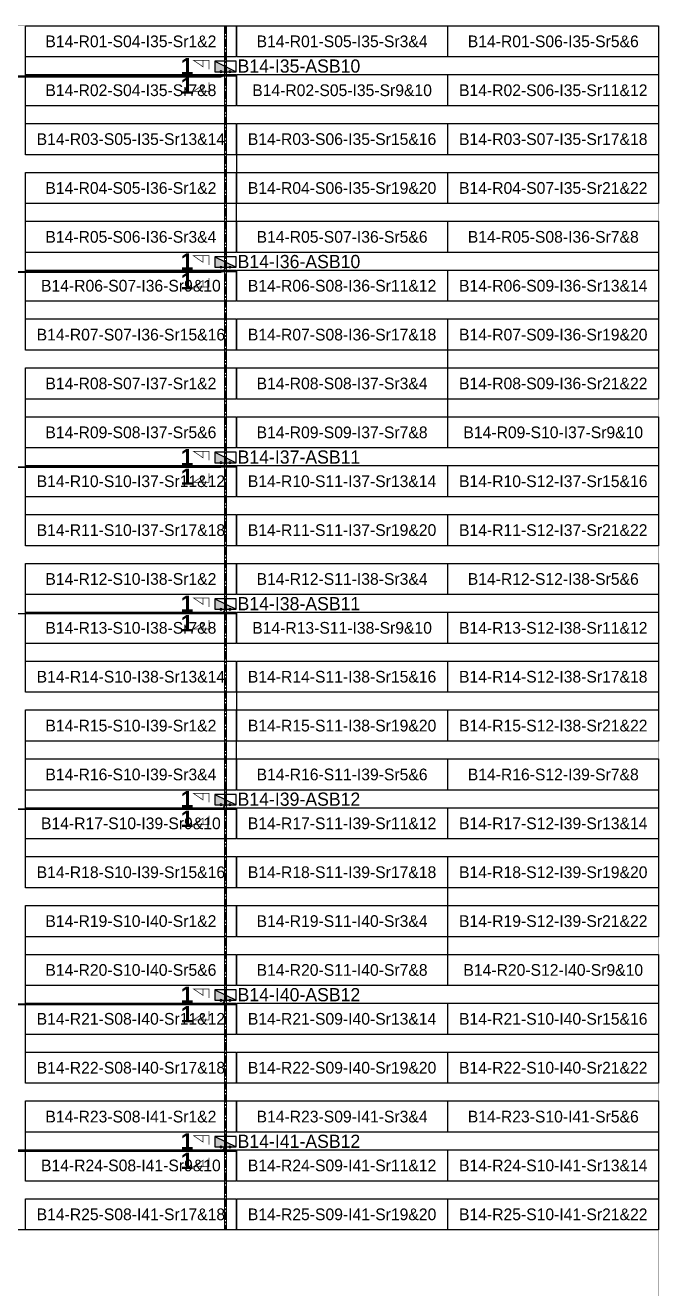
# Model space of a CAD drawing. Header units: metres. Extents: x 530404 to 530792, y 2675674 to 2676017.
# Drawn here: x 530695 to 530792.2, y 2675822.8 to 2676016.7 of the extents above; entities that cross this region are included whole.
import ezdxf
from ezdxf.enums import TextEntityAlignment as Align

# ---------------------------------------------------------------- set-up
doc = ezdxf.new("R2010")
doc.units = ezdxf.units.M
doc.linetypes.add('CENTER', pattern=[2, 1.25, -0.25, 0.25, -0.25])
doc.layers.add('Boundary-12.5 MW Block', color=6, linetype='Continuous', lineweight=9)
doc.layers.add('PILE', color=1, linetype='Continuous', lineweight=15)
for name, color, linetype in [('DC Trench BL-14', 40, 'Continuous'), ('E-Inverter Grouping', 2, 'Continuous'), ('Inverter Block-14', 7, 'Continuous'), ('LT Cable(AG) INV to LT Panel BL-14', 2, 'Continuous'), ('Messenger Wire Block-14 (Master Path)', 30, 'Continuous'), ('Messenger Wire Block-14 (MW Path)', 191, 'Continuous'), ('MMS Table Block-14', 8, 'Continuous'), ('Plan Line - DC BL-14', 40, 'Continuous'), ('Section Marking BL-14', 2, 'Continuous')]:
    doc.layers.add(name, color=color, linetype=linetype)
doc.styles.add('BoldTextStyle', font='arialbd.ttf')
doc.styles.get("Standard").update_dxf_attribs({"font": 'Adani Regular.ttf'})

# ---------------------------------------------------------------- blocks, each defined once
blk = doc.blocks.new('MMS Table (32.292 x 4.788)')
at = {"color": 0}
blk.add_lwpolyline([(0, -0.002), (0, 4.786), (32.292, 4.786), (32.292, -0.002)], close=True, dxfattribs=at)
at = {"color": 7}
blk.add_attdef('ID1', text='', height=1.8, dxfattribs=at).set_placement((16.146, 2.392), align=Align.MIDDLE_CENTER)
blk = doc.blocks.new('Inverter Block')
h = blk.add_hatch(color=0)
h.dxf.hatch_style = 1
h.paths.add_polyline_path([(-1.46, 2.27), (-1.46, 0.85), (1.46, 0.85)])
at = {"color": 0}
blk.add_lwpolyline([(1.46, 2.27), (-1.46, 2.27), (-1.46, 0.85), (1.46, 0.85)], close=True, dxfattribs=at)
blk.add_lwpolyline([(-1.46, 2.27), (1.46, 0.85)], dxfattribs=at)
at = {"layer": 'PILE'}
for centre in [(-0.61, 0.85), (0.61, 0.85)]:
    blk.add_circle(centre, 0.156, dxfattribs=at)
at = {"color": 7}
blk.add_attdef('ID', (-1.46, 3.01), '', height=1.8, dxfattribs=at)

msp = doc.modelspace()

# ---------------------------------------------------------------- linework, layer by layer
at = {"layer": 'Boundary-12.5 MW Block', "const_width": 0.05}
msp.add_lwpolyline([(530403.53, 2675949.08), (530468.32, 2675949.08), (530468.32, 2675956.58), (530500.71, 2675956.58), (530500.71, 2675979.08), (530533.1, 2675979.08), (530533.1, 2675986.58), (530565.49, 2675986.58), (530565.49, 2676001.58), (530597.88, 2676001.58), (530597.88, 2676016.58), (530792.14, 2676016.58), (530792.14, 2675674.29), (530403.53, 2675674.29)], close=True, dxfattribs=at)
at = {"layer": 'DC Trench BL-14', "color": 40, "const_width": 0.15}
msp.add_lwpolyline([(530725.86, 2676016.58), (530725.56, 2676016.58), (530725.56, 2675831.79), (530725.86, 2675831.79)], close=True, dxfattribs=at)
at = {"layer": 'E-Inverter Grouping'}
for points in [[(530792.14, 2675989.29), (530727.45, 2675989.29), (530727.45, 2675996.79), (530695.06, 2675996.79), (530695.06, 2676016.58), (530792.14, 2676016.58)], [(530792.14, 2675959.29), (530759.84, 2675959.29), (530759.84, 2675966.79), (530695.06, 2675966.79), (530695.06, 2675994.08), (530727.35, 2675994.08), (530727.35, 2675986.58), (530792.14, 2675986.58)], [(530759.74, 2675956.58), (530792.14, 2675956.58), (530792.14, 2675936.79), (530695.06, 2675936.79), (530695.06, 2675964.08), (530759.74, 2675964.08)], [(530792.14, 2675906.79), (530727.45, 2675906.79), (530727.45, 2675914.29), (530695.06, 2675914.29), (530695.06, 2675934.08), (530792.14, 2675934.08)], [(530792.14, 2675876.79), (530759.84, 2675876.79), (530759.84, 2675884.29), (530695.06, 2675884.29), (530695.06, 2675911.58), (530727.35, 2675911.58), (530727.35, 2675904.08), (530792.14, 2675904.08)], [(530759.74, 2675874.08), (530792.14, 2675874.08), (530792.14, 2675854.29), (530695.06, 2675854.29), (530695.06, 2675881.58), (530759.74, 2675881.58)], [(530662.67, 2675831.79), (530662.67, 2675844.08), (530695.06, 2675844.08), (530695.06, 2675851.58), (530792.14, 2675851.58), (530792.14, 2675831.79)]]:
    msp.add_lwpolyline(points, close=True, dxfattribs=at)
at = {"layer": 'LT Cable(AG) INV to LT Panel BL-14', "color": 5}
for points in [[(530625.96, 2675854.95), (530622.52, 2675854.95, -0.414214), (530621.62, 2675855.85), (530621.62, 2675858.91, 0.214019), (530621.31, 2675859.58), (530614.6, 2675865.56, -0.214019), (530614.3, 2675866.23), (530614.3, 2675867.85, -0.0289), (530614.31, 2675867.96), (530614.36, 2675868.44, 0.0289), (530614.37, 2675868.54), (530614.37, 2676007.82, -0.414214), (530615.27, 2676008.72), (530724.81, 2676008.72, 0.414214), (530725.71, 2676009.62), (530725.71, 2676010.23)], [(530625.96, 2675854.9), (530622.47, 2675854.9, -0.414214), (530621.57, 2675855.8), (530621.57, 2675858.89, 0.214019), (530621.26, 2675859.56), (530614.55, 2675865.54, -0.214019), (530614.25, 2675866.21), (530614.25, 2675867.86, -0.0289), (530614.26, 2675867.96), (530614.31, 2675868.44, 0.0289), (530614.32, 2675868.54), (530614.32, 2675977.87, -0.414214), (530615.22, 2675978.77), (530724.81, 2675978.77, 0.414214), (530725.71, 2675979.67), (530725.71, 2675980.23)], [(530624.02, 2675854.85), (530622.42, 2675854.85, -0.414214), (530621.52, 2675855.75), (530621.52, 2675858.86, 0.214019), (530621.21, 2675859.53), (530614.5, 2675865.51, -0.214019), (530614.2, 2675866.18), (530614.2, 2675867.86, -0.0289), (530614.21, 2675867.96), (530614.26, 2675868.44, 0.0289), (530614.27, 2675868.55), (530614.27, 2675947.92, -0.414214), (530615.17, 2675948.82), (530724.81, 2675948.82, 0.414214), (530725.71, 2675949.72), (530725.71, 2675950.23)], [(530624.02, 2675854.8), (530622.37, 2675854.8, -0.414214), (530621.47, 2675855.7), (530621.47, 2675858.84, 0.214019), (530621.16, 2675859.51), (530614.45, 2675865.49, -0.214019), (530614.15, 2675866.16), (530614.15, 2675867.86, -0.0289), (530614.16, 2675867.97), (530614.21, 2675868.45, 0.0289), (530614.22, 2675868.55), (530614.22, 2675925.47, -0.414214), (530615.12, 2675926.37), (530724.81, 2675926.37, 0.414214), (530725.71, 2675927.27), (530725.71, 2675927.73)], [(530621.95, 2675854.83, -0.297466), (530621.42, 2675855.65), (530621.42, 2675858.82, 0.214019), (530621.11, 2675859.49), (530614.4, 2675865.47, -0.214019), (530614.1, 2675866.14), (530614.1, 2675867.87, -0.0289), (530614.11, 2675867.97), (530614.16, 2675868.45, 0.0289), (530614.17, 2675868.55), (530614.17, 2675895.52, -0.414214), (530615.07, 2675896.42), (530724.81, 2675896.42, 0.414214), (530725.71, 2675897.32), (530725.71, 2675897.73)], [(530621.95, 2675854.72, -0.32196), (530621.34, 2675855.57), (530621.34, 2675858.78, 0.214019), (530621.04, 2675859.46), (530614.33, 2675865.43, -0.214019), (530614.02, 2675866.11), (530614.02, 2675867.87, -0.0289), (530614.03, 2675867.97), (530614.09, 2675868.45, 0.0289), (530614.09, 2675868.56), (530614.09, 2675873.09, -0.414214), (530614.99, 2675873.99), (530663.6, 2675873.99, -0.414214), (530664.5, 2675873.09), (530664.5, 2675867.39, 0.414214), (530665.4, 2675866.49), (530724.81, 2675866.49, 0.414214), (530725.71, 2675867.39), (530725.71, 2675867.73)], [(530621.95, 2675854.76, -0.31385), (530621.37, 2675855.6), (530621.37, 2675858.8, 0.214019), (530621.06, 2675859.47), (530614.35, 2675865.45, -0.214019), (530614.05, 2675866.12), (530614.05, 2675867.87, -0.0289), (530614.06, 2675867.97), (530614.11, 2675868.45, 0.0289), (530614.12, 2675868.56), (530614.12, 2675873.07, -0.414214), (530615.02, 2675873.97), (530663.58, 2675873.97, -0.414214), (530664.48, 2675873.07), (530664.48, 2675844.87, 0.414214), (530665.38, 2675843.97), (530724.81, 2675843.97, 0.414214), (530725.71, 2675844.87), (530725.71, 2675845.23)]]:
    msp.add_lwpolyline(points, format="xyb", dxfattribs=at)
at = {"layer": 'Messenger Wire Block-14 (Master Path)'}
for points in [[(530614.2, 2676008.88), (530727.35, 2676008.88)], [(530614.2, 2675978.88), (530727.35, 2675978.88)], [(530614.2, 2675948.88), (530727.35, 2675948.88)], [(530614.2, 2675926.38), (530727.35, 2675926.38)], [(530614.2, 2675896.38), (530727.35, 2675896.38)], [(530664.39, 2675866.38), (530727.35, 2675866.38)], [(530664.39, 2675843.88), (530727.35, 2675843.88)]]:
    msp.add_lwpolyline(points, dxfattribs=at)
at = {"layer": 'Messenger Wire Block-14 (MW Path)', "const_width": 0.1}
for points in [[(530614.2, 2676008.88), (530727.35, 2676008.88)], [(530614.2, 2675978.88), (530727.35, 2675978.88)], [(530614.2, 2675948.88), (530727.35, 2675948.88)], [(530614.2, 2675926.38), (530727.35, 2675926.38)], [(530614.2, 2675896.38), (530727.35, 2675896.38)], [(530664.39, 2675866.38), (530727.35, 2675866.38)], [(530664.39, 2675843.88), (530727.35, 2675843.88)]]:
    msp.add_lwpolyline(points, dxfattribs=at)
at = {"layer": 'Plan Line - DC BL-14', "color": 6, "linetype": 'CENTER'}
msp.add_lwpolyline([(530725.71, 2676016.58), (530725.71, 2675831.79)], dxfattribs=at)
at = {"layer": 'Section Marking BL-14', "color": 94, "lineweight": 35, "true_color": 0x00a500, "const_width": 0.1}
for points in [[(530723.21, 2676009.88), (530723.21, 2676011.27), (530720.81, 2676011.27), (530722.29, 2676010.26), (530722.29, 2676011.27)], [(530723.21, 2676007.88), (530723.21, 2676006.49), (530720.81, 2676006.49), (530722.29, 2676007.5), (530722.29, 2676006.49)], [(530723.21, 2675979.88), (530723.21, 2675981.27), (530720.81, 2675981.27), (530722.29, 2675980.26), (530722.29, 2675981.27)], [(530723.21, 2675977.88), (530723.21, 2675976.49), (530720.81, 2675976.49), (530722.29, 2675977.5), (530722.29, 2675976.49)], [(530723.21, 2675949.88), (530723.21, 2675951.27), (530720.81, 2675951.27), (530722.29, 2675950.26), (530722.29, 2675951.27)], [(530723.21, 2675947.88), (530723.21, 2675946.49), (530720.81, 2675946.49), (530722.29, 2675947.5), (530722.29, 2675946.49)], [(530723.21, 2675927.38), (530723.21, 2675928.77), (530720.81, 2675928.77), (530722.29, 2675927.76), (530722.29, 2675928.77)], [(530723.21, 2675925.38), (530723.21, 2675923.99), (530720.81, 2675923.99), (530722.29, 2675925), (530722.29, 2675923.99)], [(530723.21, 2675897.38), (530723.21, 2675898.77), (530720.81, 2675898.77), (530722.29, 2675897.76), (530722.29, 2675898.77)], [(530723.21, 2675895.38), (530723.21, 2675893.99), (530720.81, 2675893.99), (530722.29, 2675895), (530722.29, 2675893.99)], [(530723.21, 2675867.38), (530723.21, 2675868.77), (530720.81, 2675868.77), (530722.29, 2675867.76), (530722.29, 2675868.77)], [(530723.21, 2675865.38), (530723.21, 2675863.99), (530720.81, 2675863.99), (530722.29, 2675865), (530722.29, 2675863.99)], [(530723.21, 2675844.88), (530723.21, 2675846.27), (530720.81, 2675846.27), (530722.29, 2675845.26), (530722.29, 2675846.27)], [(530723.21, 2675842.88), (530723.21, 2675841.49), (530720.81, 2675841.49), (530722.29, 2675842.5), (530722.29, 2675841.49)]]:
    msp.add_lwpolyline(points, dxfattribs=at)

# ---------------------------------------------------------------- block references
at = {"layer": 'Inverter Block-14'}
ref = msp.add_blockref('Inverter Block', (530725.71, 2676008.57), dxfattribs=dict(at, xscale=1.124999999976148, yscale=1.124999999976148, zscale=1.124999999976148))
ref.add_attrib('ID', 'B14-I35-ASB10', (530727.57, 2676009.38), dxfattribs={"layer": '0', "color": 7, "height": 2.025})
ref = msp.add_blockref('Inverter Block', (530725.71, 2675978.57), dxfattribs=dict(at, xscale=1.124999999976148, yscale=1.124999999976148, zscale=1.124999999976148))
ref.add_attrib('ID', 'B14-I36-ASB10', (530727.57, 2675979.38), dxfattribs={"layer": '0', "color": 7, "height": 2.025})
ref = msp.add_blockref('Inverter Block', (530725.71, 2675948.57), dxfattribs=dict(at, xscale=1.124999999976148, yscale=1.124999999976148, zscale=1.124999999976148))
ref.add_attrib('ID', 'B14-I37-ASB11', (530727.57, 2675949.38), dxfattribs={"layer": '0', "color": 7, "height": 2.025})
ref = msp.add_blockref('Inverter Block', (530725.71, 2675926.07), dxfattribs=dict(at, xscale=1.124999999976148, yscale=1.124999999976148, zscale=1.124999999976148))
ref.add_attrib('ID', 'B14-I38-ASB11', (530727.57, 2675926.88), dxfattribs={"layer": '0', "color": 7, "height": 2.025})
ref = msp.add_blockref('Inverter Block', (530725.71, 2675896.07), dxfattribs=dict(at, xscale=1.124999999976148, yscale=1.124999999976148, zscale=1.124999999976148))
ref.add_attrib('ID', 'B14-I39-ASB12', (530727.57, 2675896.88), dxfattribs={"layer": '0', "color": 7, "height": 2.025})
ref = msp.add_blockref('Inverter Block', (530725.71, 2675866.07), dxfattribs=dict(at, xscale=1.124999999976148, yscale=1.124999999976148, zscale=1.124999999976148))
ref.add_attrib('ID', 'B14-I40-ASB12', (530727.57, 2675866.88), dxfattribs={"layer": '0', "color": 7, "height": 2.025})
ref = msp.add_blockref('Inverter Block', (530725.71, 2675843.57), dxfattribs=dict(at, xscale=1.124999999976148, yscale=1.124999999976148, zscale=1.124999999976148))
ref.add_attrib('ID', 'B14-I41-ASB12', (530727.57, 2675844.38), dxfattribs={"layer": '0', "color": 7, "height": 2.025})
at = {"layer": 'MMS Table Block-14'}
for p, values in [((530695.06, 2676011.79), {'ID1': 'B14-R01-S04-I35-Sr1&2'}), ((530727.45, 2676011.79), {'ID1': 'B14-R01-S05-I35-Sr3&4'}), ((530759.84, 2676011.79), {'ID1': 'B14-R01-S06-I35-Sr5&6'}), ((530695.06, 2676004.29), {'ID1': 'B14-R02-S04-I35-Sr7&8'}), ((530727.45, 2676004.29), {'ID1': 'B14-R02-S05-I35-Sr9&10'}), ((530759.84, 2676004.29), {'ID1': 'B14-R02-S06-I35-Sr11&12'}), ((530695.06, 2675996.79), {'ID1': 'B14-R03-S05-I35-Sr13&14'}), ((530727.45, 2675996.79), {'ID1': 'B14-R03-S06-I35-Sr15&16'}), ((530759.84, 2675996.79), {'ID1': 'B14-R03-S07-I35-Sr17&18'}), ((530695.06, 2675989.29), {'ID1': 'B14-R04-S05-I36-Sr1&2'}), ((530727.45, 2675989.29), {'ID1': 'B14-R04-S06-I35-Sr19&20'}), ((530759.84, 2675989.29), {'ID1': 'B14-R04-S07-I35-Sr21&22'}), ((530695.06, 2675981.79), {'ID1': 'B14-R05-S06-I36-Sr3&4'}), ((530727.45, 2675981.79), {'ID1': 'B14-R05-S07-I36-Sr5&6'}), ((530759.84, 2675981.79), {'ID1': 'B14-R05-S08-I36-Sr7&8'}), ((530695.06, 2675974.29), {'ID1': 'B14-R06-S07-I36-Sr9&10'}), ((530727.45, 2675974.29), {'ID1': 'B14-R06-S08-I36-Sr11&12'}), ((530759.84, 2675974.29), {'ID1': 'B14-R06-S09-I36-Sr13&14'}), ((530695.06, 2675966.79), {'ID1': 'B14-R07-S07-I36-Sr15&16'}), ((530727.45, 2675966.79), {'ID1': 'B14-R07-S08-I36-Sr17&18'}), ((530759.84, 2675966.79), {'ID1': 'B14-R07-S09-I36-Sr19&20'}), ((530695.06, 2675959.29), {'ID1': 'B14-R08-S07-I37-Sr1&2'}), ((530727.45, 2675959.29), {'ID1': 'B14-R08-S08-I37-Sr3&4'}), ((530759.84, 2675959.29), {'ID1': 'B14-R08-S09-I36-Sr21&22'}), ((530695.06, 2675951.79), {'ID1': 'B14-R09-S08-I37-Sr5&6'}), ((530727.45, 2675951.79), {'ID1': 'B14-R09-S09-I37-Sr7&8'}), ((530759.84, 2675951.79), {'ID1': 'B14-R09-S10-I37-Sr9&10'}), ((530695.06, 2675944.29), {'ID1': 'B14-R10-S10-I37-Sr11&12'}), ((530727.45, 2675944.29), {'ID1': 'B14-R10-S11-I37-Sr13&14'}), ((530759.84, 2675944.29), {'ID1': 'B14-R10-S12-I37-Sr15&16'}), ((530695.06, 2675936.79), {'ID1': 'B14-R11-S10-I37-Sr17&18'}), ((530727.45, 2675936.79), {'ID1': 'B14-R11-S11-I37-Sr19&20'}), ((530759.84, 2675936.79), {'ID1': 'B14-R11-S12-I37-Sr21&22'}), ((530695.06, 2675929.29), {'ID1': 'B14-R12-S10-I38-Sr1&2'}), ((530727.45, 2675929.29), {'ID1': 'B14-R12-S11-I38-Sr3&4'}), ((530759.84, 2675929.29), {'ID1': 'B14-R12-S12-I38-Sr5&6'}), ((530695.06, 2675921.79), {'ID1': 'B14-R13-S10-I38-Sr7&8'}), ((530727.45, 2675921.79), {'ID1': 'B14-R13-S11-I38-Sr9&10'}), ((530759.84, 2675921.79), {'ID1': 'B14-R13-S12-I38-Sr11&12'}), ((530695.06, 2675914.29), {'ID1': 'B14-R14-S10-I38-Sr13&14'}), ((530727.45, 2675914.29), {'ID1': 'B14-R14-S11-I38-Sr15&16'}), ((530759.84, 2675914.29), {'ID1': 'B14-R14-S12-I38-Sr17&18'}), ((530695.06, 2675906.79), {'ID1': 'B14-R15-S10-I39-Sr1&2'}), ((530727.45, 2675906.79), {'ID1': 'B14-R15-S11-I38-Sr19&20'}), ((530759.84, 2675906.79), {'ID1': 'B14-R15-S12-I38-Sr21&22'}), ((530695.06, 2675899.29), {'ID1': 'B14-R16-S10-I39-Sr3&4'}), ((530727.45, 2675899.29), {'ID1': 'B14-R16-S11-I39-Sr5&6'}), ((530759.84, 2675899.29), {'ID1': 'B14-R16-S12-I39-Sr7&8'}), ((530695.06, 2675891.79), {'ID1': 'B14-R17-S10-I39-Sr9&10'}), ((530727.45, 2675891.79), {'ID1': 'B14-R17-S11-I39-Sr11&12'}), ((530759.84, 2675891.79), {'ID1': 'B14-R17-S12-I39-Sr13&14'}), ((530695.06, 2675884.29), {'ID1': 'B14-R18-S10-I39-Sr15&16'}), ((530727.45, 2675884.29), {'ID1': 'B14-R18-S11-I39-Sr17&18'}), ((530759.84, 2675884.29), {'ID1': 'B14-R18-S12-I39-Sr19&20'}), ((530695.06, 2675876.79), {'ID1': 'B14-R19-S10-I40-Sr1&2'}), ((530727.45, 2675876.79), {'ID1': 'B14-R19-S11-I40-Sr3&4'}), ((530759.84, 2675876.79), {'ID1': 'B14-R19-S12-I39-Sr21&22'}), ((530695.06, 2675869.29), {'ID1': 'B14-R20-S10-I40-Sr5&6'}), ((530727.45, 2675869.29), {'ID1': 'B14-R20-S11-I40-Sr7&8'}), ((530759.84, 2675869.29), {'ID1': 'B14-R20-S12-I40-Sr9&10'}), ((530695.06, 2675861.79), {'ID1': 'B14-R21-S08-I40-Sr11&12'}), ((530727.45, 2675861.79), {'ID1': 'B14-R21-S09-I40-Sr13&14'}), ((530759.84, 2675861.79), {'ID1': 'B14-R21-S10-I40-Sr15&16'}), ((530695.06, 2675854.29), {'ID1': 'B14-R22-S08-I40-Sr17&18'}), ((530727.45, 2675854.29), {'ID1': 'B14-R22-S09-I40-Sr19&20'}), ((530759.84, 2675854.29), {'ID1': 'B14-R22-S10-I40-Sr21&22'}), ((530695.06, 2675846.79), {'ID1': 'B14-R23-S08-I41-Sr1&2'}), ((530727.45, 2675846.79), {'ID1': 'B14-R23-S09-I41-Sr3&4'}), ((530759.84, 2675846.79), {'ID1': 'B14-R23-S10-I41-Sr5&6'}), ((530695.06, 2675839.29), {'ID1': 'B14-R24-S08-I41-Sr9&10'}), ((530727.45, 2675839.29), {'ID1': 'B14-R24-S09-I41-Sr11&12'}), ((530759.84, 2675839.29), {'ID1': 'B14-R24-S10-I41-Sr13&14'}), ((530695.06, 2675831.79), {'ID1': 'B14-R25-S08-I41-Sr17&18'}), ((530727.45, 2675831.79), {'ID1': 'B14-R25-S09-I41-Sr19&20'}), ((530759.84, 2675831.79), {'ID1': 'B14-R25-S10-I41-Sr21&22'})]:
    msp.add_blockref('MMS Table (32.292 x 4.788)', p, dxfattribs=at).add_auto_attribs(values)

# ---------------------------------------------------------------- texts
at = {"layer": 'Section Marking BL-14', "color": 94, "true_color": 0x00a500, "style": 'BoldTextStyle'}
for p in [(530719.81, 2676010.38), (530719.81, 2676007.38), (530719.81, 2675980.38), (530719.81, 2675977.38), (530719.81, 2675950.38), (530719.81, 2675947.38), (530719.81, 2675927.88), (530719.81, 2675924.88), (530719.81, 2675897.88), (530719.81, 2675894.88), (530719.81, 2675867.88), (530719.81, 2675864.88), (530719.81, 2675845.38), (530719.81, 2675842.38)]:
    msp.add_text('1', height=2.5, dxfattribs=at).set_placement(p, align=Align.MIDDLE_CENTER)

doc.saveas('drawing.dxf')
